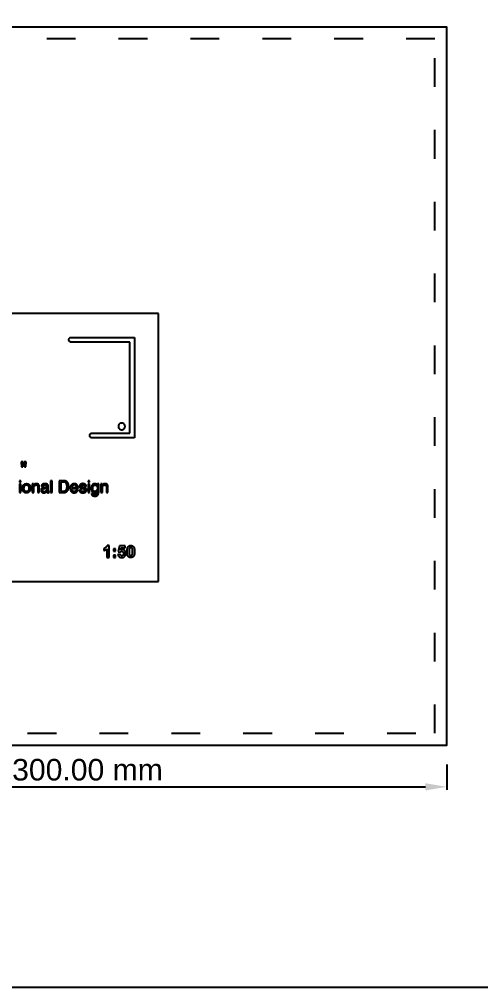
# Model space of a CAD drawing. Header units: millimetres. Extents: x 1134 to 5129, y -2137 to 2987.
# Drawn here: x 4382.1 to 4574.6, y 1540.2 to 1944.6 of the extents above; entities that cross this region are included whole.
import ezdxf

# ---------------------------------------------------------------- set-up
doc = ezdxf.new("R2010")
doc.units = ezdxf.units.MM
doc.linetypes.add('ACAD_ISO03W100', pattern=[30, 12, -18])
for name, color, linetype, true_color in [('01 engraving', 1, 'Continuous', 0xff0000), ('03 cutting', 5, 'Continuous', 0x0000ff), ('layout', 3, 'Continuous', 0x00ff00)]:
    doc.layers.add(name, color=color, linetype=linetype, true_color=true_color)
doc.styles.add('ARIAL', font='arial.ttf')
doc.dimstyles.new('ARIAL', dxfattribs={"dimtxt": 9, "dimasz": 9, "dimexe": 1.25, "dimexo": 0.625, "dimgap": 2.5, "dimtad": 1, "dimtoh": 1, "dimzin": 1, "dimdsep": 46, "dimtxsty": 'ARIAL', "dimcen": 2.5, "dimadec": 0, "dimazin": 0, "dimtfac": 1, "dimtdec": 4, "dimtix": 1, "dimtofl": 0, "dimtmove": 1, "dimatfit": 3, "dimfxl": 1, "dimtolj": 1, "dimtzin": 1, "dimarcsym": 0})

# ---------------------------------------------------------------- blocks, each defined once
blk = doc.blocks.new('*D6')
at = {"layer": 'Defpoints', "color": 0, "transparency": 16777216}
for p in [(4260.5, 1634.06), (4560.5, 1634.06), (4560.5, 1624.06)]:
    blk.add_point(p, dxfattribs=at)
at = {"layer": 'layout', "color": 0, "lineweight": -2, "transparency": 16777216}
for p, q in [((4260.5, 1633.43), (4260.5, 1622.81)), ((4560.5, 1633.43), (4560.5, 1622.81)), ((4269.5, 1624.06), (4551.5, 1624.06))]:
    blk.add_line(p, q, dxfattribs=at)
at = {"layer": 'layout', "color": 0, "transparency": 16777216}
for points in [[(4269.5, 1625.56), (4269.5, 1622.56), (4260.5, 1624.06)], [(4551.5, 1622.56), (4551.5, 1625.56), (4560.5, 1624.06)]]:
    blk.add_solid(points, dxfattribs=at)
at = {"layer": 'layout', "color": 0, "transparency": 16777216, "insert": (4410.5, 1631.15), "char_height": 9, "attachment_point": 5, "style": 'ARIAL'}
blk.add_mtext('\\A1;300.00 mm', dxfattribs=at)

msp = doc.modelspace()

# ---------------------------------------------------------------- linework, layer by layer
at = {"layer": '01 engraving'}
for p, q in [((4428.176, 1809.811), (4403.733, 1809.811)), ((4382.765, 1759.828), (4382.916, 1757.79)), ((4383.679, 1759.828), (4382.765, 1759.828)), ((4383.518, 1757.79), (4383.679, 1759.828)), ((4384.034, 1759.828), (4384.188, 1757.79)), ((4384.947, 1759.828), (4384.034, 1759.828)), ((4384.79, 1757.79), (4384.947, 1759.828)), ((4382.916, 1757.79), (4383.518, 1757.79)), ((4384.188, 1757.79), (4384.79, 1757.79)), ((4382.702, 1751.937), (4382.088, 1751.937)), ((4382.088, 1751.937), (4382.088, 1751.252)), ((4382.088, 1751.252), (4382.702, 1751.252)), ((4382.702, 1751.252), (4382.702, 1751.937)), ((4395.71, 1751.937), (4395.105, 1751.937)), ((4395.105, 1751.937), (4395.105, 1747.004)), ((4395.71, 1747.004), (4395.71, 1751.937)), ((4398.637, 1751.937), (4398.637, 1747.004)), ((4400.609, 1751.937), (4398.637, 1751.937)), ((4399.312, 1751.362), (4399.312, 1747.575)), ((4400.471, 1751.362), (4399.312, 1751.362)), ((4411.369, 1751.937), (4410.755, 1751.937)), ((4410.755, 1751.937), (4410.755, 1751.252)), ((4410.755, 1751.252), (4411.369, 1751.252)), ((4411.369, 1751.252), (4411.369, 1751.937)), ((4382.702, 1750.583), (4382.088, 1750.583)), ((4382.088, 1750.583), (4382.088, 1747.004)), ((4382.702, 1747.004), (4382.702, 1750.583)), ((4387.44, 1750.6), (4387.44, 1747.004)), ((4388.014, 1750.6), (4387.44, 1750.6)), ((4388.014, 1750.09), (4388.014, 1750.6)), ((4388.044, 1747.004), (4388.044, 1748.888)), ((4389.757, 1749.271), (4389.757, 1747.004)), ((4390.371, 1747.004), (4390.371, 1749.311)), ((4391.284, 1749.499), (4391.848, 1749.499)), ((4393.191, 1749.181), (4392.228, 1749.06)), ((4392.867, 1748.647), (4392.502, 1748.6)), ((4393.494, 1748.346), (4393.494, 1748.832)), ((4394.098, 1747.622), (4394.098, 1749.694)), ((4394.497, 1746.988), (4394.497, 1747.434)), ((4399.312, 1747.575), (4400.478, 1747.575)), ((4403.936, 1748.609), (4406.551, 1748.609)), ((4403.949, 1749.089), (4405.93, 1749.089)), ((4406.501, 1748.132), (4405.906, 1748.132)), ((4407.676, 1748.132), (4407.095, 1748.132)), ((4408.281, 1748.619), (4408.769, 1748.498)), ((4408.858, 1749.079), (4408.451, 1749.177)), ((4409.408, 1749.566), (4409.979, 1749.566)), ((4411.369, 1750.583), (4410.755, 1750.583)), ((4410.755, 1750.583), (4410.755, 1747.004)), ((4411.369, 1747.004), (4411.369, 1750.583)), ((4414.629, 1750.567), (4414.629, 1750.113)), ((4415.187, 1750.567), (4414.629, 1750.567)), ((4415.187, 1747.296), (4415.187, 1750.567)), ((4416.107, 1750.6), (4416.107, 1747.004)), ((4416.681, 1750.6), (4416.107, 1750.6)), ((4416.681, 1750.09), (4416.681, 1750.6)), ((4416.711, 1747.004), (4416.711, 1748.888)), ((4418.423, 1749.271), (4418.423, 1747.004)), ((4419.038, 1747.004), (4419.038, 1749.311)), ((4382.088, 1747.004), (4382.702, 1747.004)), ((4387.44, 1747.004), (4388.044, 1747.004)), ((4389.757, 1747.004), (4390.371, 1747.004)), ((4395.105, 1747.004), (4395.71, 1747.004)), ((4398.637, 1747.004), (4400.602, 1747.004)), ((4410.755, 1747.004), (4411.369, 1747.004)), ((4412.769, 1746.558), (4412.155, 1746.558)), ((4416.107, 1747.004), (4416.711, 1747.004)), ((4418.423, 1747.004), (4419.038, 1747.004)), ((4417.34, 1723.597), (4417.34, 1722.744)), ((4418.555, 1723.456), (4418.555, 1719.913)), ((4419.495, 1724.838), (4418.732, 1724.838)), ((4419.495, 1719.913), (4419.495, 1724.838)), ((4421.282, 1723.467), (4421.282, 1722.526)), ((4422.222, 1723.467), (4421.282, 1723.467)), ((4422.222, 1722.526), (4422.222, 1723.467)), ((4423.792, 1724.751), (4423.31, 1722.198)), ((4426.278, 1724.751), (4423.792, 1724.751)), ((4424.357, 1723.038), (4424.504, 1723.871)), ((4424.504, 1723.871), (4426.278, 1723.871)), ((4426.278, 1723.871), (4426.278, 1724.751)), ((4418.555, 1719.913), (4419.495, 1719.913)), ((4421.282, 1722.526), (4422.222, 1722.526)), ((4421.282, 1720.853), (4421.282, 1719.913)), ((4422.222, 1720.853), (4421.282, 1720.853)), ((4421.282, 1719.913), (4422.222, 1719.913)), ((4422.222, 1719.913), (4422.222, 1720.853)), ((4424.133, 1721.271), (4423.196, 1721.174)), ((4423.31, 1722.198), (4424.073, 1722.088))]:
    msp.add_line(p, q, dxfattribs=at)
for points, weights, knots in [([(4403.733, 1809.811), (4402.733, 1809.811), (4402.733, 1810.811), (4402.733, 1811.811), (4403.733, 1811.811)], [1, 0.707106781187, 1, 0.707106781187, 1], [19019.7408608, 19019.7408608, 19019.7408608, 19098.2806771, 19098.2806771, 19176.8204935, 19176.8204935, 19176.8204935]), ([(4425.939, 1773.838, 0.4), (4425.165, 1772.671, 0.4), (4423.998, 1773.445, 0.4), (4422.832, 1774.218, 0.4), (4423.605, 1775.385, 0.4), (4424.379, 1776.552, 0.4), (4425.546, 1775.778, 0.4), (4426.713, 1775.004, 0.4), (4425.939, 1773.838, 0.4)], [1, 0.707106781187, 1, 0.707106781187, 1, 0.707106781187, 1, 0.707106781187, 1], [-6.2831853, -6.2831853, -6.2831853, -4.712389, -4.712389, -3.1415927, -3.1415927, -1.5707963, -1.5707963, 0, 0, 0]), ([(4412.445, 1769.811), (4411.445, 1769.811, 0), (4411.445, 1770.811), (4411.445, 1771.811), (4412.445, 1771.811)], [1, 0.707106781187, 1, 0.707106781255, 0.999999999864], [23485.5161805, 23485.5161805, 23485.5161805, 23564.0559969, 23564.0559969, 23642.5958132, 23642.5958132, 23642.5958132])]:
    msp.add_rational_spline(points, weights, degree=2, knots=knots, dxfattribs=at)
for points, degree in [([(4403.733, 1811.811), (4412.215, 1811.811), (4420.695, 1811.811), (4429.176, 1811.811)], 3), ([(4403.733, 1809.811), (4403.733, 1809.811), (4403.733, 1809.811)], 2), ([(4428.176, 1790.811), (4428.176, 1797.145), (4428.176, 1803.478), (4428.176, 1809.811)], 3), ([(4429.176, 1811.811), (4429.51, 1811.811), (4429.843, 1811.811), (4430.176, 1811.811)], 3), ([(4430.176, 1811.811), (4430.176, 1811.478), (4430.176, 1811.145), (4430.176, 1810.811)], 3), ([(4430.176, 1810.811), (4430.176, 1804.145), (4430.176, 1797.478), (4430.176, 1790.811)], 3), ([(4428.176, 1771.811), (4428.176, 1778.145), (4428.176, 1784.478), (4428.176, 1790.811)], 3), ([(4430.176, 1790.811), (4430.176, 1784.144), (4430.176, 1777.479), (4430.176, 1770.811)], 3), ([(4412.445, 1771.811), (4417.689, 1771.811), (4422.932, 1771.811), (4428.176, 1771.811)], 3), ([(4430.176, 1770.811), (4430.176, 1770.478), (4430.176, 1770.145), (4430.176, 1769.811)], 3), ([(4405.906, 1748.132), (4405.841, 1747.893), (4405.685, 1747.711)], 2), ([(4406.551, 1748.609), (4406.551, 1749.153), (4406.498, 1749.402)], 2), ([(4408.769, 1748.498), (4409.161, 1748.401), (4409.294, 1748.327)], 2), ([(4409.261, 1749.937), (4409.391, 1749.77), (4409.408, 1749.566)], 2), ([(4414.281, 1750.456), (4413.967, 1750.664), (4413.546, 1750.664)], 2), ([(4414.629, 1750.113), (4414.452, 1750.338), (4414.281, 1750.456)], 2), ([(4417.34, 1722.744), (4418.04, 1722.975), (4418.555, 1723.456)], 2)]:
    msp.add_open_spline(points, degree=degree, dxfattribs=at)
for points, weights in [([(4403.733, 1811.811), (4403.733, 1811.811), (4403.733, 1811.811)], [1, 0.999993544095, 0.999987088475]), ([(4412.445, 1771.811), (4412.445, 1771.811), (4412.445, 1771.811)], [1, 0.999993544037, 0.999987088358]), ([(4412.445, 1769.811), (4412.445, 1769.811), (4412.445, 1769.811)], [0.999987024258, 0.999993511985, 1])]:
    msp.add_rational_spline(points, weights, degree=2, dxfattribs=at)
for points, degree, knots in [([(4430.176, 1769.811), (4429.843, 1769.811), (4429.51, 1769.811), (4429.176, 1769.811), (4423.599, 1769.811), (4418.023, 1769.811), (4412.445, 1769.811)], 3, [22598.9627799, 22598.9627799, 22598.9627799, 22598.9627799, 22648.9597434, 22648.9597434, 22648.9597434, 23485.5144408, 23485.5144408, 23485.5144408, 23485.5144408]), ([(4400.478, 1747.575), (4400.809, 1747.575), (4401.023, 1747.646), (4401.403, 1747.777), (4401.646, 1748.149), (4401.84, 1748.448), (4401.925, 1748.915), (4401.975, 1749.193), (4401.975, 1749.432), (4401.975, 1750.348), (4401.619, 1750.855), (4401.262, 1751.362), (4400.471, 1751.362)], 2, [0, 0, 0, 1, 1, 2, 2, 3, 3, 4, 4, 5, 5, 6, 6, 6]), ([(4400.602, 1747.004), (4401.855, 1747.004), (4402.368, 1748.126), (4402.66, 1748.76), (4402.66, 1749.546), (4402.66, 1750.563), (4402.166, 1751.215), (4401.613, 1751.937), (4400.609, 1751.937)], 2, [53.9416695, 53.9416695, 53.9416695, 54.9416695, 54.9416695, 55.9416695, 55.9416695, 56.9416695, 56.9416695, 57.9416695, 57.9416695, 57.9416695]), ([(4385.054, 1750.704), (4384.284, 1750.704), (4383.827, 1750.168), (4383.371, 1749.631), (4383.371, 1748.725), (4383.371, 1747.88), (4383.804, 1747.378), (4384.237, 1746.877), (4384.974, 1746.877), (4385.858, 1746.877), (4386.278, 1747.444), (4386.698, 1748.011), (4386.698, 1748.879), (4386.698, 1749.778), (4386.221, 1750.241), (4385.744, 1750.704), (4385.054, 1750.704)], 2, [-8, -8, -8, -7, -7, -6, -6, -5, -5, -4, -4, -3, -3, -2, -2, -1, -1, 0, 0, 0]), ([(4385.031, 1747.397), (4385.625, 1747.397), (4385.846, 1747.852), (4386.067, 1748.306), (4386.067, 1748.863), (4386.067, 1749.366), (4385.907, 1749.681), (4385.655, 1750.177), (4385.038, 1750.177), (4384.49, 1750.177), (4384.241, 1749.755), (4383.992, 1749.332), (4383.992, 1748.735), (4383.992, 1748.162), (4384.241, 1747.779), (4384.49, 1747.397), (4385.031, 1747.397)], 2, [0, 0, 0, 1, 1, 2, 2, 3, 3, 4, 4, 5, 5, 6, 6, 7, 7, 8, 8, 8]), ([(4390.371, 1749.311), (4390.371, 1749.855), (4390.223, 1750.147), (4389.955, 1750.681), (4389.189, 1750.681), (4388.84, 1750.681), (4388.555, 1750.543), (4388.269, 1750.406), (4388.014, 1750.09)], 2, [52.6010892, 52.6010892, 52.6010892, 53.6010892, 53.6010892, 54.6010892, 54.6010892, 55.6010892, 55.6010892, 56.6010892, 56.6010892, 56.6010892]), ([(4388.044, 1748.888), (4388.044, 1749.24), (4388.09, 1749.43), (4388.135, 1749.62), (4388.286, 1749.798), (4388.474, 1750.019), (4388.723, 1750.093)], 2, [43.6010892, 43.6010892, 43.6010892, 44.6010892, 44.6010892, 45.6010892, 45.6010892, 46.6010892, 46.6010892, 46.6010892]), ([(4388.723, 1750.093), (4388.86, 1750.137), (4389.075, 1750.137), (4389.498, 1750.137), (4389.659, 1749.801), (4389.757, 1749.6), (4389.757, 1749.271)], 2, [46.6010892, 46.6010892, 46.6010892, 47.6010892, 47.6010892, 48.6010892, 48.6010892, 49.6010892, 49.6010892, 49.6010892]), ([(4392.228, 1749.06), (4391.721, 1748.996), (4391.409, 1748.721), (4391.096, 1748.446), (4391.096, 1747.946), (4391.096, 1747.49), (4391.414, 1747.187), (4391.731, 1746.883), (4392.231, 1746.883), (4392.647, 1746.883), (4392.993, 1747.061), (4393.339, 1747.239), (4393.524, 1747.481)], 2, [-38, -38, -38, -37, -37, -36, -36, -35, -35, -34, -34, -33, -33, -32, -32, -32]), ([(4394.098, 1749.694), (4394.098, 1750.204), (4393.706, 1750.446), (4393.31, 1750.688), (4392.676, 1750.688), (4392.129, 1750.688), (4391.715, 1750.427), (4391.301, 1750.166), (4391.284, 1749.499)], 2, [-22, -22, -22, -21, -21, -20, -20, -19, -19, -18, -18, -18]), ([(4392.502, 1748.6), (4392.173, 1748.556), (4392.008, 1748.462), (4391.728, 1748.305), (4391.728, 1747.96)], 2, [13, 13, 13, 14, 14, 15, 15, 15]), ([(4391.728, 1747.96), (4391.728, 1747.699), (4391.919, 1747.548), (4392.11, 1747.397), (4392.372, 1747.397), (4392.691, 1747.397), (4392.99, 1747.545), (4393.494, 1747.789), (4393.494, 1748.346)], 2, [5, 5, 5, 6, 6, 7, 7, 8, 8, 9, 9, 9]), ([(4391.848, 1749.499), (4391.882, 1749.779), (4391.992, 1749.921), (4392.19, 1750.177), (4392.663, 1750.177), (4393.071, 1750.177), (4393.291, 1750.037), (4393.51, 1749.897), (4393.51, 1749.587), (4393.51, 1749.436), (4393.47, 1749.355), (4393.4, 1749.207), (4393.191, 1749.181)], 2, [-17, -17, -17, -16, -16, -15, -15, -14, -14, -13, -13, -12, -12, -11, -11, -11]), ([(4393.494, 1748.832), (4393.383, 1748.761), (4393.209, 1748.714), (4393.035, 1748.667), (4392.867, 1748.647)], 2, [10, 10, 10, 11, 11, 12, 12, 12]), ([(4393.524, 1747.481), (4393.554, 1747.266), (4393.628, 1747.149), (4393.769, 1746.927), (4394.081, 1746.927), (4394.209, 1746.927), (4394.283, 1746.937), (4394.356, 1746.947), (4394.497, 1746.988)], 2, [-32, -32, -32, -31, -31, -30, -30, -29, -29, -28, -28, -28]), ([(4394.497, 1747.434), (4394.44, 1747.424), (4394.39, 1747.419), (4394.34, 1747.414), (4394.299, 1747.414), (4394.175, 1747.414), (4394.137, 1747.471), (4394.098, 1747.528), (4394.098, 1747.622)], 2, [-27, -27, -27, -26, -26, -25, -25, -24, -24, -23, -23, -23]), ([(4404.976, 1750.681), (4404.222, 1750.681), (4403.755, 1750.14), (4403.288, 1749.6), (4403.288, 1748.733), (4403.288, 1747.854), (4403.751, 1747.365), (4404.215, 1746.877), (4404.882, 1746.877), (4405.156, 1746.877), (4405.372, 1746.93), (4405.775, 1747.024), (4406.049, 1747.293)], 2, [-26, -26, -26, -25, -25, -24, -24, -23, -23, -22, -22, -21, -21, -20, -20, -20]), ([(4405.685, 1747.711), (4405.405, 1747.397), (4404.935, 1747.397), (4404.432, 1747.397), (4404.192, 1747.729), (4403.952, 1748.06), (4403.936, 1748.609)], 2, [-16, -16, -16, -15, -15, -14, -14, -13, -13, -13]), ([(4405.93, 1749.089), (4405.893, 1749.482), (4405.76, 1749.717), (4405.514, 1750.154), (4404.938, 1750.154), (4404.525, 1750.154), (4404.245, 1749.853), (4403.966, 1749.553), (4403.949, 1749.089)], 2, [0, 0, 0, 1, 1, 2, 2, 3, 3, 4, 4, 4]), ([(4406.498, 1749.402), (4406.438, 1749.764), (4406.257, 1750.036), (4406.071, 1750.322), (4405.713, 1750.501), (4405.356, 1750.681), (4404.976, 1750.681)], 2, [-11, -11, -11, -10, -10, -9, -9, -8, -8, -8]), ([(4406.049, 1747.293), (4406.212, 1747.448), (4406.345, 1747.691), (4406.477, 1747.934), (4406.501, 1748.132)], 2, [-20, -20, -20, -19, -19, -18, -18, -18]), ([(4407.095, 1748.132), (4407.119, 1747.595), (4407.457, 1747.231), (4407.795, 1746.867), (4408.608, 1746.867), (4409.362, 1746.867), (4409.731, 1747.216), (4410.1, 1747.565), (4410.1, 1748.045), (4410.1, 1748.542), (4409.747, 1748.774), (4409.522, 1748.921), (4408.858, 1749.079)], 2, [-28, -28, -28, -27, -27, -26, -26, -25, -25, -24, -24, -23, -23, -22, -22, -22]), ([(4409.979, 1749.566), (4409.986, 1749.915), (4409.758, 1750.217), (4409.394, 1750.694), (4408.57, 1750.694), (4407.941, 1750.694), (4407.568, 1750.379), (4407.196, 1750.063), (4407.196, 1749.553), (4407.196, 1749.12), (4407.592, 1748.874), (4407.813, 1748.733), (4408.281, 1748.619)], 2, [-14, -14, -14, -13, -13, -12, -12, -11, -11, -10, -10, -9, -9, -8, -8, -8]), ([(4409.294, 1748.327), (4409.502, 1748.206), (4409.502, 1747.975), (4409.502, 1747.669), (4409.242, 1747.523), (4408.981, 1747.377), (4408.639, 1747.377), (4408.063, 1747.377), (4407.83, 1747.669), (4407.703, 1747.83), (4407.676, 1748.132)], 2, [-6, -6, -6, -5, -5, -4, -4, -3, -3, -2, -2, -1, -1, -1]), ([(4408.451, 1749.177), (4408.184, 1749.24), (4408.047, 1749.324), (4407.81, 1749.465), (4407.81, 1749.699), (4407.81, 1749.913), (4407.991, 1750.043), (4408.171, 1750.174), (4408.522, 1750.174), (4409.047, 1750.174), (4409.261, 1749.937)], 2, [-21, -21, -21, -20, -20, -19, -19, -18, -18, -17, -17, -16, -16, -16]), ([(4413.546, 1750.664), (4412.924, 1750.664), (4412.484, 1750.157), (4412.044, 1749.65), (4412.044, 1748.747), (4412.044, 1747.79), (4412.48, 1747.375), (4412.917, 1746.961), (4413.499, 1746.961), (4413.917, 1746.961), (4414.171, 1747.095), (4414.425, 1747.229), (4414.606, 1747.505)], 2, [-30, -30, -30, -29, -29, -28, -28, -27, -27, -26, -26, -25, -25, -24, -24, -24]), ([(4412.155, 1746.558), (4412.202, 1746.004), (4412.597, 1745.744), (4412.992, 1745.483), (4413.57, 1745.483), (4414.611, 1745.483), (4414.986, 1746.215), (4415.187, 1746.611), (4415.187, 1747.296)], 2, [-19, -19, -19, -18, -18, -17, -17, -16, -16, -15, -15, -15]), ([(4414.629, 1748.817), (4414.629, 1749.486), (4414.355, 1749.808), (4414.082, 1750.13), (4413.657, 1750.13), (4413.023, 1750.13), (4412.789, 1749.533), (4412.665, 1749.214), (4412.665, 1748.697), (4412.665, 1748.089), (4412.911, 1747.772), (4413.156, 1747.454), (4413.57, 1747.454), (4414.218, 1747.454), (4414.482, 1748.042), (4414.629, 1748.374), (4414.629, 1748.817)], 2, [0, 0, 0, 1, 1, 2, 2, 3, 3, 4, 4, 5, 5, 6, 6, 7, 7, 8, 8, 8]), ([(4414.606, 1747.505), (4414.616, 1746.763), (4414.489, 1746.474), (4414.275, 1745.984), (4413.584, 1745.984), (4413.147, 1745.984), (4412.943, 1746.185), (4412.813, 1746.316), (4412.769, 1746.558)], 2, [-24, -24, -24, -23, -23, -22, -22, -21, -21, -20, -20, -20]), ([(4419.038, 1749.311), (4419.038, 1749.855), (4418.89, 1750.147), (4418.621, 1750.681), (4417.856, 1750.681), (4417.507, 1750.681), (4417.221, 1750.543), (4416.936, 1750.406), (4416.681, 1750.09)], 2, [52.6010892, 52.6010892, 52.6010892, 53.6010892, 53.6010892, 54.6010892, 54.6010892, 55.6010892, 55.6010892, 56.6010892, 56.6010892, 56.6010892]), ([(4416.711, 1748.888), (4416.711, 1749.24), (4416.756, 1749.43), (4416.802, 1749.62), (4416.953, 1749.798), (4417.141, 1750.019), (4417.389, 1750.093)], 2, [43.6010892, 43.6010892, 43.6010892, 44.6010892, 44.6010892, 45.6010892, 45.6010892, 46.6010892, 46.6010892, 46.6010892]), ([(4417.389, 1750.093), (4417.527, 1750.137), (4417.742, 1750.137), (4418.165, 1750.137), (4418.326, 1749.801), (4418.423, 1749.6), (4418.423, 1749.271)], 2, [46.6010892, 46.6010892, 46.6010892, 47.6010892, 47.6010892, 48.6010892, 48.6010892, 49.6010892, 49.6010892, 49.6010892]), ([(4418.732, 1724.838), (4418.572, 1724.39), (4418.14, 1724.054), (4417.708, 1723.717), (4417.34, 1723.597)], 2, [62.2100955, 62.2100955, 62.2100955, 63.2100955, 63.2100955, 64.2100955, 64.2100955, 64.2100955]), ([(4423.196, 1721.174), (4423.28, 1720.559), (4423.708, 1720.194), (4424.136, 1719.829), (4424.816, 1719.829), (4425.666, 1719.829), (4426.144, 1720.478), (4426.495, 1720.954), (4426.495, 1721.559), (4426.495, 1722.285), (4426.06, 1722.74), (4425.625, 1723.195), (4425, 1723.195), (4424.672, 1723.195), (4424.357, 1723.038)], 2, [-28, -28, -28, -27, -27, -26, -26, -25, -25, -24, -24, -23, -23, -22, -22, -21, -21, -21]), ([(4428.583, 1724.838), (4427.871, 1724.838), (4427.473, 1724.337), (4426.991, 1723.728), (4426.991, 1722.342), (4426.991, 1720.93), (4427.429, 1720.38), (4427.867, 1719.829), (4428.583, 1719.829), (4429.296, 1719.829), (4429.694, 1720.331), (4430.176, 1720.94), (4430.176, 1722.332), (4430.176, 1723.728), (4429.698, 1724.33), (4429.296, 1724.838), (4428.583, 1724.838)], 2, [-8, -8, -8, -7, -7, -6, -6, -5, -5, -4, -4, -3, -3, -2, -2, -1, -1, 0, 0, 0]), ([(4428.583, 1724.059), (4428.413, 1724.059), (4428.279, 1723.95), (4428.145, 1723.841), (4428.071, 1723.56), (4427.974, 1723.195), (4427.974, 1722.332), (4427.974, 1721.469), (4428.061, 1721.146), (4428.148, 1720.823), (4428.281, 1720.716), (4428.413, 1720.609), (4428.583, 1720.609), (4428.754, 1720.609), (4428.888, 1720.718), (4429.022, 1720.826), (4429.095, 1721.107), (4429.192, 1721.469), (4429.192, 1722.332), (4429.192, 1723.195), (4429.105, 1723.518), (4429.018, 1723.841), (4428.886, 1723.95), (4428.754, 1724.059), (4428.583, 1724.059)], 2, [0, 0, 0, 1, 1, 2, 2, 3, 3, 4, 4, 5, 5, 6, 6, 7, 7, 8, 8, 9, 9, 10, 10, 11, 11, 12, 12, 12]), ([(4424.073, 1722.088), (4424.394, 1722.446), (4424.799, 1722.446), (4425.124, 1722.446), (4425.326, 1722.22), (4425.528, 1721.994), (4425.528, 1721.542), (4425.528, 1721.061), (4425.324, 1720.821), (4425.12, 1720.582), (4424.826, 1720.582), (4424.568, 1720.582), (4424.371, 1720.768), (4424.173, 1720.954), (4424.133, 1721.271)], 2, [-15, -15, -15, -14, -14, -13, -13, -12, -12, -11, -11, -10, -10, -9, -9, -8, -8, -8])]:
    msp.add_open_spline(points, degree=degree, knots=knots, dxfattribs=at)
at = {"layer": '03 cutting'}
for p, q in [((4440.176, 1821.811), (4265.496, 1821.811)), ((4440.176, 1709.829), (4440.176, 1821.811)), ((4265.496, 1709.829), (4440.176, 1709.829))]:
    msp.add_line(p, q, dxfattribs=at)
at = {"layer": 'layout'}
for points in [[(2992.394, 2151.628), (5128.717, 2151.628), (5128.717, 1540.189), (2992.394, 1540.189)], [(4260.496, 1641.433), (4560.496, 1641.433), (4560.496, 1941.433), (4260.496, 1941.433)]]:
    msp.add_lwpolyline(points, close=True, dxfattribs=at)
at = {"layer": 'layout', "linetype": 'ACAD_ISO03W100'}
msp.add_lwpolyline([(4265.496, 1646.433), (4555.496, 1646.433), (4555.496, 1936.433), (4265.496, 1936.433)], close=True, dxfattribs=at)

# ---------------------------------------------------------------- dimensions: what is measured, and where the dimension line sits
at = {"layer": 'layout'}
dim = msp.add_linear_dim(base=(4560.496, 1624.057), p1=(4260.496, 1634.057), p2=(4560.496, 1634.057), angle=180, text='<> mm', dimstyle='ARIAL', override={"dimscale": 1, "dimtxt": 9, "dimasz": 9, "dimexe": 1.25, "dimexo": 0.625, "dimgap": 2.5, "dimtad": 1, "dimtih": 0, "dimtoh": 0, "dimdec": 2, "dimlfac": 1, "dimzin": 1, "dimtxsty": 'ARIAL', "dimsah": 0, "dimcen": 2.5, "dimazin": 1, "dimtix": 0, "dimtmove": 0, "dimtzin": 1}, dxfattribs=at)
dim.commit()
dim.dimension.update_dxf_attribs({"geometry": '*D6', "text_midpoint": (4410.496, 1631.152)})

doc.saveas('drawing.dxf')
